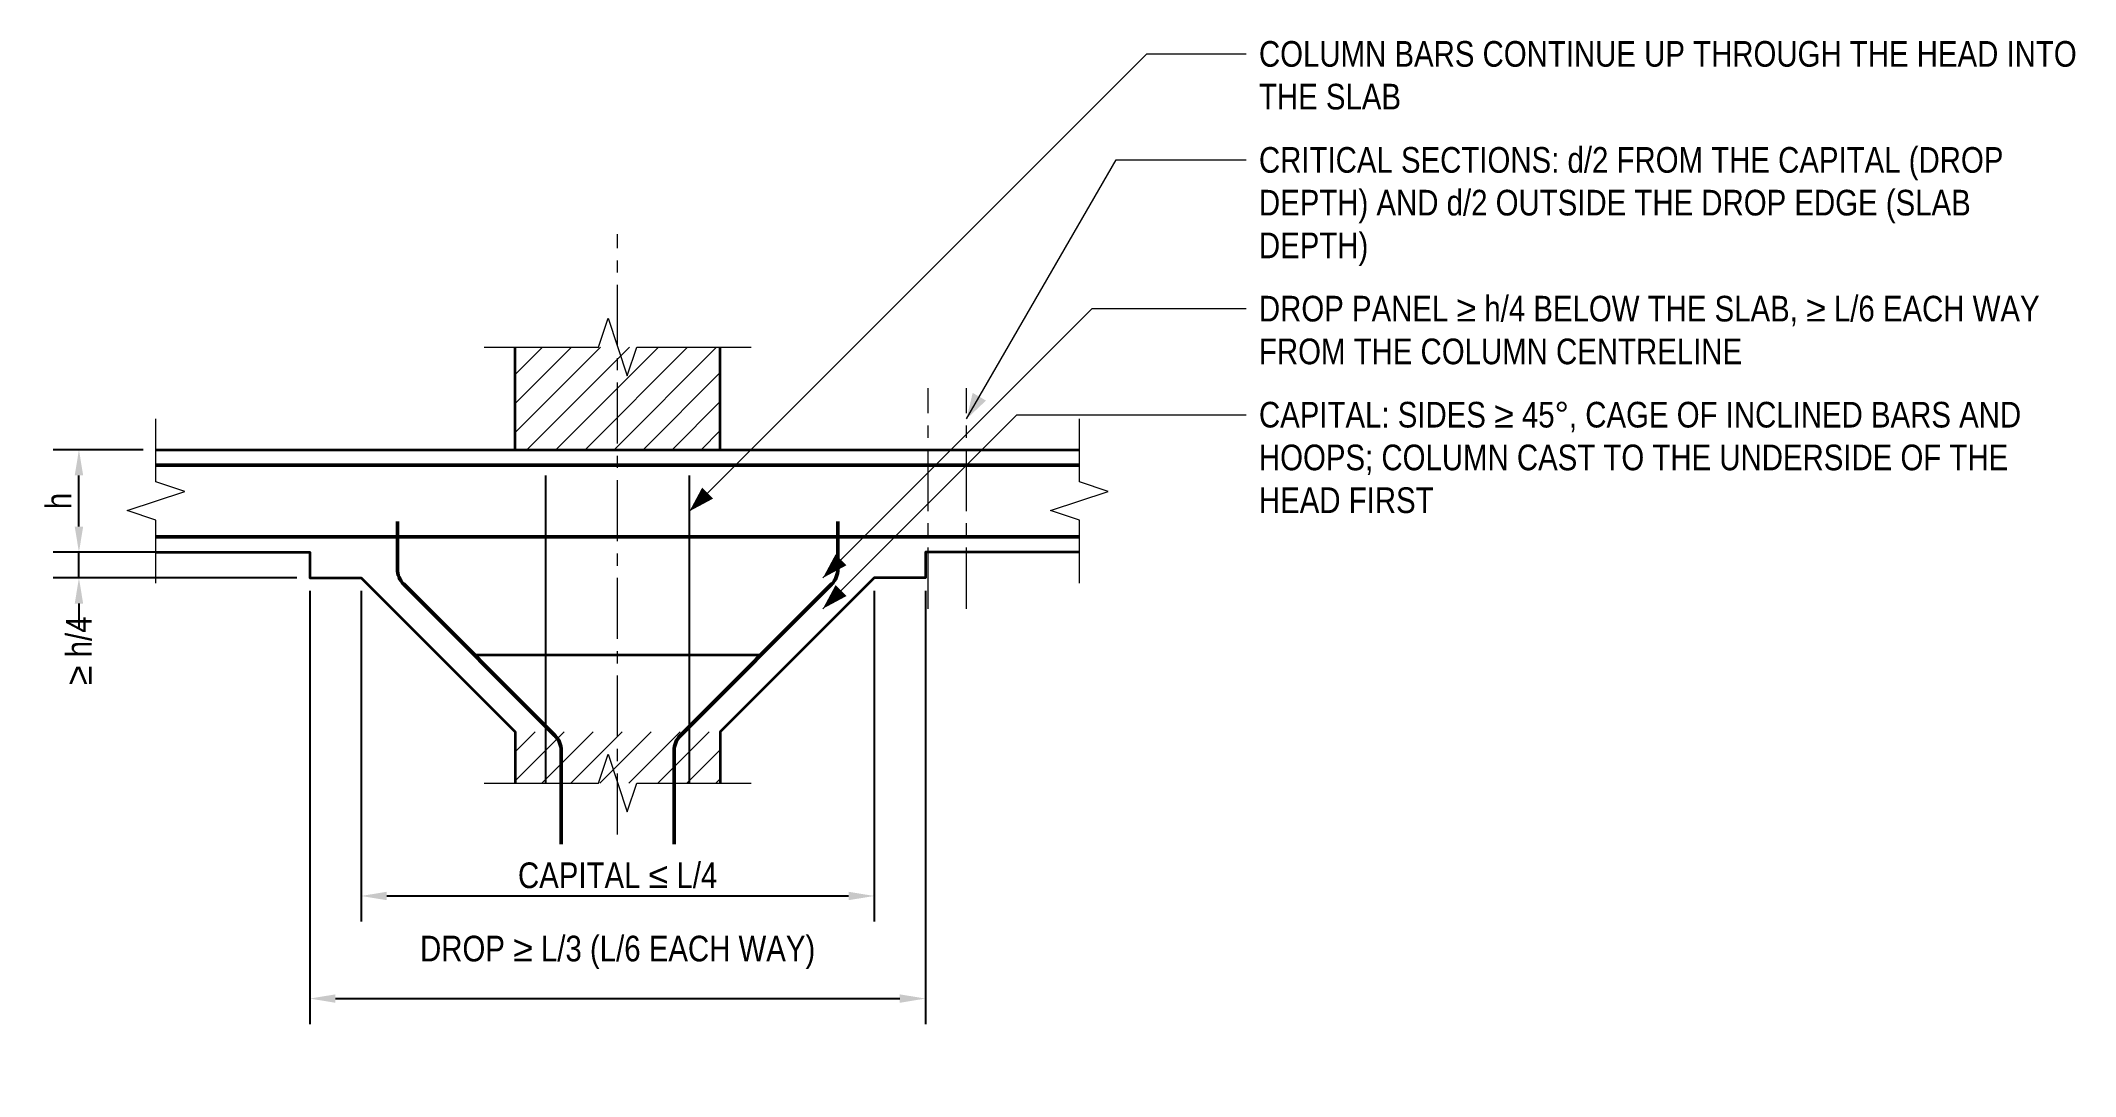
# Model space of a CAD drawing. Header units: millimetres. Extents: x 18875 to 22841, y -41022 to -39003.
import ezdxf

# ---------------------------------------------------------------- set-up
doc = ezdxf.new("R2010")
doc.units = ezdxf.units.MM
doc.header["$LTSCALE"] = 3.75
doc.linetypes.add('CENTER', pattern=[50.8, 31.75, -6.35, 6.35, -6.35])
for name, color, linetype, lineweight in [('S-ANNO', 3, 'Continuous', 18), ('S-BREAK', 8, 'Continuous', 18), ('S-CENT', 3, 'CENTER', 18), ('S-CONC', 4, 'Continuous', 35), ('S-DIMS', 2, 'Continuous', 18), ('S-HATCH', 9, 'Continuous', 13), ('S-REBR', 1, 'Continuous', 50), ('S-REBR-NF', 252, 'Continuous', 25), ('S-REBR-SEC', 30, 'Continuous', 35), ('S-TEXT', 7, 'Continuous', 18)]:
    doc.layers.add(name, color=color, linetype=linetype, lineweight=lineweight)
doc.styles.add('AN', font='ARIALN_0.TTF')
doc.dimstyles.new('EIT-25', dxfattribs={"dimscale": 25, "dimtxt": 2, "dimasz": 2, "dimexe": 2, "dimexo": 1, "dimgap": 0.6, "dimtad": 1, "dimdec": 0, "dimtxsty": 'AN', "dimcen": 2.5, "dimclrd": 2, "dimclre": 8, "dimclrt": 7, "dimazin": 3, "dimtfac": 1, "dimtmove": 1, "dimatfit": 3, "dimlwd": -1, "dimlwe": -1, "dimarcsym": 0})

msp = doc.modelspace()

# ---------------------------------------------------------------- hatches: boundary and pattern name
at = {"layer": 'S-HATCH'}
h = msp.add_hatch(dxfattribs=at)
h.set_pattern_fill('ANSI31', color=256, scale=12.59843)
h.paths.add_polyline_path([(19800, -39800), (20200, -39800), (20200, -39600), (19800, -39600)])
h = msp.add_hatch(dxfattribs=at)
h.set_pattern_fill('ANSI31', color=256, scale=12.59843)
h.paths.add_polyline_path([(19800, -40450), (20200, -40450), (20200, -40350), (19800, -40350)])

# ---------------------------------------------------------------- linework, layer by layer
at = {"layer": 'S-ANNO', "flags": 128}
for points in [[(20140, -39920), (21031.7, -39028.3), (21150, -39028.3), (21225, -39028.3)], [(20680, -39740), (20971.6, -39235), (21150, -39235), (21225, -39235)], [(20400, -40050), (20925, -39525), (21150, -39525), (21225, -39525)], [(20400, -40110), (20778.3, -39731.7), (21150, -39731.7), (21225, -39731.7)]]:
    msp.add_lwpolyline(points, dxfattribs=at)
at = {"layer": 'S-ANNO'}
for points in [[(20680, -39740), (20718, -39704.2), (20692, -39689.2)], [(20140, -39920), (20186, -39895.3), (20164.7, -39874)], [(20400, -40050), (20446, -40025.3), (20424.7, -40004)], [(20400, -40110), (20446, -40085.3), (20424.7, -40064)]]:
    msp.add_solid(points, dxfattribs=at)
at = {"layer": 'S-BREAK', "flags": 128}
for points in [[(19740, -39600), (19962.5, -39600), (19981.2, -39543.8), (20018.8, -39656.2), (20037.5, -39600), (20260, -39600)], [(19100, -40060), (19100, -39937.5), (19043.8, -39918.8), (19156.2, -39881.2), (19100, -39862.5), (19100, -39740)], [(20900, -40060), (20900, -39937.5), (20843.8, -39918.8), (20956.2, -39881.2), (20900, -39862.5), (20900, -39740)], [(19740, -40450), (19962.5, -40450), (19981.2, -40393.8), (20018.8, -40506.2), (20037.5, -40450), (20260, -40450)]]:
    msp.add_lwpolyline(points, dxfattribs=at)
at = {"layer": 'S-CENT'}
for p, q in [((20000, -40550), (20000, -39380)), ((20605, -40110), (20605, -39680)), ((20680, -40110), (20680, -39680))]:
    msp.add_line(p, q, dxfattribs=at)
at = {"layer": 'S-CONC'}
for p, q in [((19800, -39800), (19800, -39600)), ((20200, -39800), (20200, -39600)), ((19100, -39800), (20900, -39800))]:
    msp.add_line(p, q, dxfattribs=at)
at = {"layer": 'S-CONC', "flags": 128}
for points in [[(19100, -40000), (19400, -40000), (19400, -40050), (19500, -40050), (19800, -40350), (19800, -40450)], [(20900, -40000), (20600, -40000), (20600, -40050), (20500, -40050), (20200, -40350), (20200, -40450)]]:
    msp.add_lwpolyline(points, dxfattribs=at)
at = {"layer": 'S-REBR', "flags": 128}
for points in [[(19100, -39830), (20900, -39830)], [(19100, -39970), (20900, -39970)]]:
    msp.add_lwpolyline(points, dxfattribs=at)
for points in [[(19890, -40569.3), (19890, -40386.7, 0.198912), (19877.7, -40357), (19583, -40062.3, -0.198912), (19570.7, -40032.6), (19570.7, -39940)], [(20110, -40569.3), (20110, -40386.7, -0.198912), (20122.3, -40357), (20417, -40062.3, 0.198912), (20429.3, -40032.6), (20429.3, -39940)]]:
    msp.add_lwpolyline(points, format="xyb", dxfattribs=at)
at = {"layer": 'S-REBR-NF', "flags": 128}
for points in [[(19860, -40450), (19860, -39850)], [(20140, -40450), (20140, -39850)]]:
    msp.add_lwpolyline(points, dxfattribs=at)
at = {"layer": 'S-REBR-SEC'}
msp.add_line((19720.7, -40200), (20279.3, -40200), dxfattribs=at)
msp.add_line((19720.7, -40200), (20279.3, -40200), dxfattribs=at)

# ---------------------------------------------------------------- texts
at = {"layer": 'S-TEXT', "char_height": 50, "attachment_point": 1, "style": 'AN'}
for s, insert, width in [('COLUMN BARS CONTINUE UP THROUGH THE HEAD INTO\\PTHE SLAB', (21250, -39003.3), 1670.364), ('CRITICAL SECTIONS: d/2 FROM THE CAPITAL (DROP\\PDEPTH) AND d/2 OUTSIDE THE DROP EDGE (SLAB\\PDEPTH)', (21250, -39210), 1521.741), ('DROP PANEL ≥ h/4 BELOW THE SLAB, ≥ L/6 EACH WAY\\PFROM THE COLUMN CENTRELINE', (21250, -39500), 1595.166), ('CAPITAL: SIDES ≥ 45°, CAGE OF INCLINED BARS AND\\PHOOPS; COLUMN CAST TO THE UNDERSIDE OF THE\\PHEAD FIRST', (21250, -39706.7), 1557.709)]:
    msp.add_mtext(s, dxfattribs=dict(at, insert=insert, width=width))

# ---------------------------------------------------------------- dimensions: what is measured, and where the dimension line sits
at = {"layer": 'S-DIMS'}
msp.add_linear_dim(base=(18950, -40000), p1=(19100, -40000), p2=(19100, -39800), angle=90, text='h', dimstyle='EIT-25', dxfattribs=at).render()
msp.add_linear_dim(base=(18950, -40050), p1=(19400, -40050), p2=(19400, -40000), angle=90, location=(18950, -40192), text='≥ h/4', dimstyle='EIT-25', override={"dimtmove": 2}, dxfattribs=at).render()
for base, p1, p2, text in [((19400, -40870), (19400, -40050), (20600, -40050), 'DROP ≥ L/3 (L/6 EACH WAY)'), ((19500, -40670), (19500, -40050), (20500, -40050), 'CAPITAL ≤ L/4')]:
    msp.add_linear_dim(base=base, p1=p1, p2=p2, text=text, dimstyle='EIT-25', dxfattribs=at).render()

doc.saveas('drawing.dxf')
